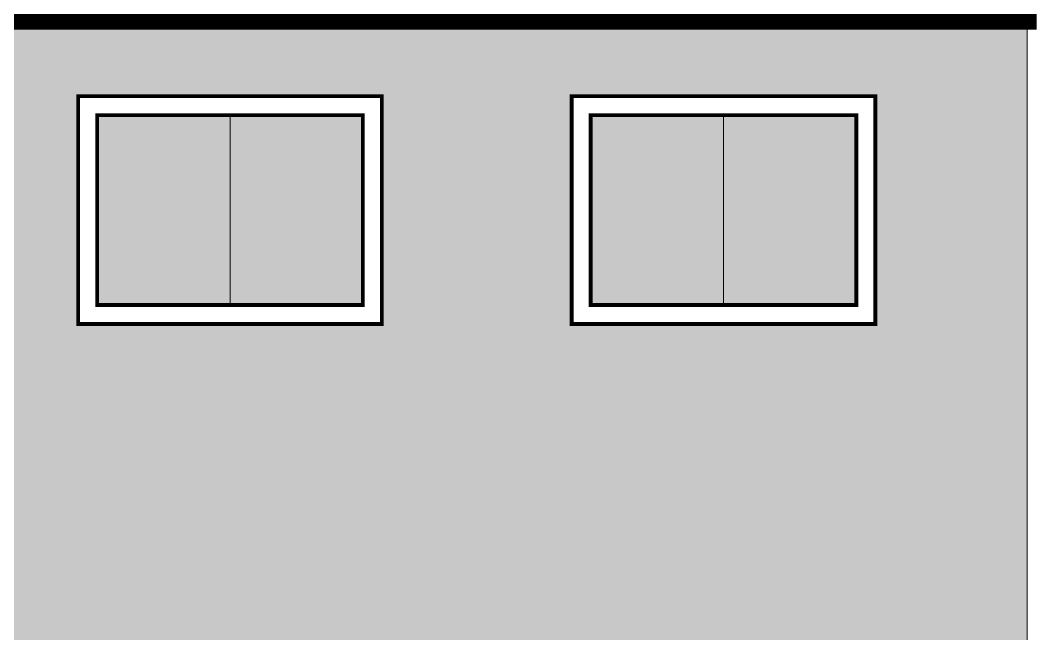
# Model space of a CAD drawing. Header units: millimetres. Extents: x 1313 to 1393.8, y 883.5 to 926.2.
# Drawn here: x 1373.788 to 1376.466, y 887.461 to 889.076 of the extents above; entities that cross this region are included whole.
import ezdxf

# ---------------------------------------------------------------- set-up
doc = ezdxf.new("R2010")
doc.units = ezdxf.units.MM
for name, color, linetype, lineweight in [('DIMENSIONES', 1, 'Continuous', 5), ('puer', 7, 'Continuous', 5), ('vidrio', 254, 'Continuous', 5)]:
    doc.layers.add(name, color=color, linetype=linetype, lineweight=lineweight)
doc.layers.add('piso o losa', color=55, linetype='Continuous')

msp = doc.modelspace()

# ---------------------------------------------------------------- hatches: boundary and pattern name
h = msp.add_hatch(color=256)
h.set_gradient(color1=(233, 222, 190), color2=(232, 220, 187), one_color=1, tint=0.82, name='HEMISPHERICAL')
h.paths.add_polyline_path([(1376.4409, 889.0765), (1361.9409, 889.0765), (1361.9409, 885.7765), (1376.4409, 885.7765)])
h.paths.add_polyline_path([(1375.2409, 888.2765), (1375.2409, 888.8765), (1376.0409, 888.8765), (1376.0409, 888.2765)], flags=16)
h.paths.add_polyline_path([(1375.2909, 888.3265), (1375.2909, 888.8265), (1375.9909, 888.8265), (1375.9909, 888.3265)], flags=0)
h.paths.add_polyline_path([(1374.7409, 888.2765), (1373.9409, 888.2765), (1373.9409, 888.8765), (1374.7409, 888.8765)], flags=16)
h.paths.add_polyline_path([(1374.6909, 888.3265), (1373.9909, 888.3265), (1373.9909, 888.8265), (1374.6909, 888.8265)], flags=0)
h.paths.add_polyline_path([(1373.6409, 886.0765), (1368.0909, 886.0765), (1368.0909, 888.8765), (1373.6409, 888.8765)], flags=16)
h.paths.add_polyline_path([(1373.5659, 886.1271), (1372.4859, 886.1271), (1372.4859, 886.1268), (1371.4059, 886.1268), (1371.4059, 886.1271), (1370.3259, 886.1271), (1370.3259, 886.1268), (1369.2459, 886.1268), (1369.2459, 886.1265), (1368.1659, 886.1265), (1368.1659, 888.8265), (1369.2459, 888.8268), (1370.3259, 888.8271), (1371.4059, 888.8275), (1371.4059, 888.8268), (1372.4859, 888.8271), (1373.5659, 888.8275)], flags=0)
h.paths.add_polyline_path([(1367.7909, 886.0765), (1362.2409, 886.0765), (1362.2409, 888.8765), (1367.7909, 888.8765)], flags=16)
h.paths.add_polyline_path([(1367.7159, 886.1271), (1366.6359, 886.1271), (1366.6359, 886.1268), (1365.5559, 886.1268), (1365.5559, 886.1271), (1364.4759, 886.1271), (1364.4759, 886.1268), (1363.3959, 886.1268), (1363.3959, 886.1265), (1362.3159, 886.1265), (1362.3159, 888.8265), (1363.3959, 888.8268), (1364.4759, 888.8271), (1365.5559, 888.8275), (1365.5559, 888.8268), (1366.6359, 888.8271), (1367.7159, 888.8275)], flags=0)
at = {"layer": 'DIMENSIONES'}
h = msp.add_hatch(color=256, dxfattribs=at)
h.set_gradient(color1=(233, 222, 190), color2=(232, 220, 187), one_color=1, tint=0.82, name='HEMISPHERICAL')
h.paths.add_polyline_path([(1376.4409, 895.8765), (1369.1791, 895.8765), (1369.1791, 892.0765), (1370.3791, 892.0765), (1370.3791, 889.0765), (1376.4409, 889.0765)])
h.paths.add_polyline_path([(1373.2291, 891.7967), (1373.2291, 890.1967), (1371.1291, 890.1967), (1371.1291, 891.7967)], flags=16)
h.paths.add_polyline_path([(1373.1791, 891.7467), (1373.1791, 890.2467), (1372.1791, 890.2467), (1371.1791, 890.2467), (1371.1791, 891.7467), (1372.1791, 891.7467)], flags=0)
h.paths.add_polyline_path([(1373.1791, 891.7467), (1373.1791, 890.2467), (1371.1791, 890.2467), (1371.1791, 891.7467)], flags=0)
h.paths.add_polyline_path([(1373.2291, 892.9765), (1371.1291, 892.9765), (1371.1291, 894.5765), (1373.2291, 894.5765)], flags=16)
h.paths.add_polyline_path([(1373.1791, 893.0265), (1372.1791, 893.0265), (1371.1791, 893.0265), (1371.1791, 894.5265), (1372.1791, 894.5265), (1373.1791, 894.5265)], flags=0)
h.paths.add_polyline_path([(1373.1791, 893.0265), (1371.1791, 893.0265), (1371.1791, 894.5265), (1373.1791, 894.5265)], flags=0)
h = msp.add_hatch(color=256, dxfattribs=at)
h.set_gradient(color1=(91, 91, 91), color2=(56, 56, 56), one_color=1, tint=0.22, name='HEMISPHERICAL')
h.paths.add_polyline_path([(1374.3409, 888.8265), (1373.9909, 888.8265), (1373.9909, 888.3265), (1374.3409, 888.3265)])
h = msp.add_hatch(color=256, dxfattribs=at)
h.set_gradient(color1=(91, 91, 91), color2=(56, 56, 56), one_color=1, tint=0.22, name='HEMISPHERICAL')
h.paths.add_polyline_path([(1374.6909, 888.8265), (1374.3409, 888.8265), (1374.3409, 888.3265), (1374.6909, 888.3265)])
h = msp.add_hatch(color=256, dxfattribs=at)
h.set_gradient(color1=(91, 91, 91), color2=(56, 56, 56), one_color=1, tint=0.22, name='HEMISPHERICAL')
h.paths.add_polyline_path([(1375.6409, 888.8265), (1375.2909, 888.8265), (1375.2909, 888.3265), (1375.6409, 888.3265)])
h = msp.add_hatch(color=256, dxfattribs=at)
h.set_gradient(color1=(91, 91, 91), color2=(56, 56, 56), one_color=1, tint=0.22, name='HEMISPHERICAL')
h.paths.add_polyline_path([(1375.9909, 888.8265), (1375.6409, 888.8265), (1375.6409, 888.3265), (1375.9909, 888.3265)])

# ---------------------------------------------------------------- linework, layer by layer
at = {"layer": 'piso o losa', "const_width": 0.05}
msp.add_lwpolyline([(1366.3291, 895.8765), (1360.5909, 895.8765), (1360.5909, 889.0765), (1376.4409, 889.0765), (1376.4409, 895.8765), (1369.1791, 895.8765)], dxfattribs=at)
at = {"layer": 'puer', "const_width": 0.01}
for points in [[(1373.9409, 888.8765), (1374.7409, 888.8765), (1374.7409, 888.2765), (1373.9409, 888.2765)], [(1375.2409, 888.8765), (1376.0409, 888.8765), (1376.0409, 888.2765), (1375.2409, 888.2765)], [(1373.9909, 888.8265), (1374.6909, 888.8265), (1374.6909, 888.3265), (1373.9909, 888.3265)], [(1375.2909, 888.8265), (1375.9909, 888.8265), (1375.9909, 888.3265), (1375.2909, 888.3265)]]:
    msp.add_lwpolyline(points, close=True, dxfattribs=at)
at = {"layer": 'vidrio'}
for p, q in [((1376.4409, 889.0765), (1376.4409, 885.7765)), ((1375.2409, 888.8765), (1375.2409, 888.2765)), ((1374.3409, 888.8265), (1374.3409, 888.3265)), ((1374.3409, 888.8265), (1374.3409, 888.3265)), ((1374.3409, 888.8265), (1374.3409, 888.3265)), ((1375.6409, 888.8265), (1375.6409, 888.3265)), ((1375.6409, 888.8265), (1375.6409, 888.3265)), ((1375.6409, 888.8265), (1375.6409, 888.3265))]:
    msp.add_line(p, q, dxfattribs=at)

doc.saveas('drawing.dxf')
